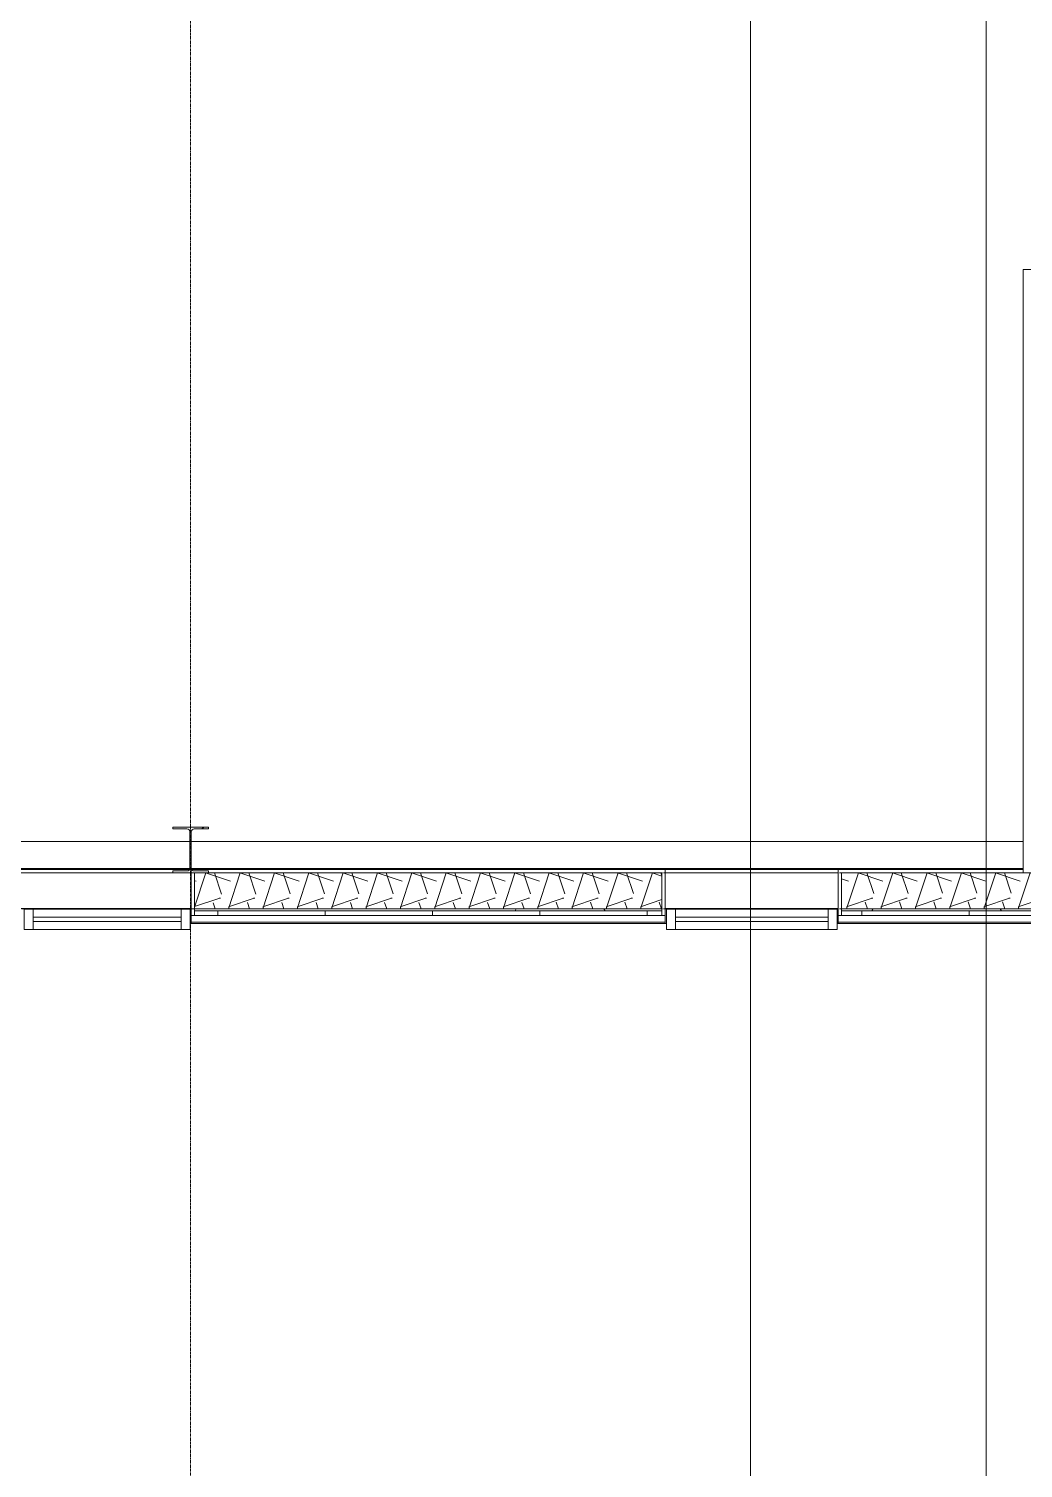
# Model space of a CAD drawing. Header units: inches. Extents: x 21035 to 27089, y -23277 to -20247.
# Drawn here: x 22277.7 to 22500.1, y -22920.4 to -22598.6 of the extents above; entities that cross this region are included whole.
import ezdxf

# ---------------------------------------------------------------- set-up
doc = ezdxf.new("R2010")
doc.units = ezdxf.units.IN
doc.header["$MEASUREMENT"] = 0
doc.linetypes.add('Grid Line 1_2_', pattern=[0.875, 0.5, -0.125, 0.125, -0.125])
for name, color, linetype, lineweight in [('A-GLAZ-CURT', 52, 'Continuous', 13), ('A-GLAZ-CWMG', 51, 'Continuous', 13), ('A-WALL', 113, 'Continuous', 13), ('A-WALL-PATT', 111, 'Continuous', 25), ('G-ANNO-SYMB', 111, 'Continuous', 9), ('I-WALL', 2, 'Continuous', 13), ('S-BEAM', 12, 'Continuous', 13), ('S-COLS', 52, 'Continuous', 13), ('S-GRID', 1, 'Continuous', 9)]:
    doc.layers.add(name, color=color, linetype=linetype, lineweight=lineweight)

# ---------------------------------------------------------------- blocks, each defined once
blk = doc.blocks.new('Girt_C - 8_D-1781282-RCP - First Floor')
at = {"layer": 'S-BEAM', "color": 8, "lineweight": 9}
for p, q in [((22420.08, -22787.3), (22458.77, -22787.3)), ((22458.77, -22795.3), (22420.08, -22795.3))]:
    blk.add_line(p, q, dxfattribs=at)
blk = doc.blocks.new('W-Wide Flange - 1_-5_-1341919-RCP - First Floor')
at = {"layer": 'S-BEAM', "color": 8, "lineweight": 9}
for p, q in [((22079.07, -22780.3), (22313.75, -22780.3)), ((22314.03, -22780.3), (22500.14, -22780.3)), ((22079.07, -22786.3), (22313.69, -22786.3)), ((22314.09, -22786.3), (22500.14, -22786.3))]:
    blk.add_line(p, q, dxfattribs=at)
blk = doc.blocks.new('System Panel - INSULATED LOW-E GLAZING _SEE ELEVATIONS FOR U-FACTOR_ SHGC_ _ LT_-1142335-RCP - First Floor')
at = {"layer": 'A-GLAZ-CURT', "color": 7}
for p, q in [((-16.53125, -1.25), (-16.53125, -0.25)), ((-16.53125, -0.25), (16.53125, -0.25)), ((16.53125, -1.25), (-16.53125, -1.25)), ((16.53125, -0.25), (16.53125, -1.25))]:
    blk.add_line(p, q, dxfattribs=at)
at = {"layer": 'A-GLAZ-CURT', "color": 10, "lineweight": 9}
for p, q in [((-16.53125, -0.25), (-16.53125, -1.25)), ((-16.53125, -0.25), (16.53125, -0.25)), ((16.53125, -1.25), (-16.53125, -1.25)), ((16.53125, -0.25), (16.53125, -1.25))]:
    blk.add_line(p, q, dxfattribs=at)
blk = doc.blocks.new('Rectangular Mullion - Exterior 2_ x 4_5_-1142382-RCP - First Floor')
at = {"layer": 'A-GLAZ-CWMG', "color": 7}
for p, q in [((-2, 3), (0, 3)), ((-2, -1.5), (-2, 3)), ((0, 3), (0, -1.5)), ((0, -1.5), (-2, -1.5))]:
    blk.add_line(p, q, dxfattribs=at)
blk = doc.blocks.new('Rectangular Mullion - Exterior 2_ x 4_5_-1135322-RCP - First Floor')
at = {"layer": 'A-GLAZ-CWMG', "color": 8, "lineweight": 9}
for p, q in [((22311.77, -22795.43), (22278.7, -22795.43)), ((22311.77, -22799.93), (22278.7, -22799.93))]:
    blk.add_line(p, q, dxfattribs=at)
at = {"layer": 'A-GLAZ-CWMG', "color": 10, "lineweight": 9}
for p, q in [((22311.77, -22797.18), (22311.77, -22795.43)), ((22311.77, -22798.18), (22311.77, -22797.18)), ((22311.77, -22799.93), (22311.77, -22798.18))]:
    blk.add_line(p, q, dxfattribs=at)
blk = doc.blocks.new('Rectangular Mullion - Exterior 2_ x 4_5_-827464-RCP - First Floor')
at = {"layer": 'A-GLAZ-CWMG', "color": 7}
for p, q in [((1, 3), (-1, 3)), ((-1, 3), (-1, -1.5)), ((1, -1.5), (1, 3)), ((-1, -1.5), (1, -1.5))]:
    blk.add_line(p, q, dxfattribs=at)
blk = doc.blocks.new('Girt_C - 8_D-1781644-RCP - First Floor')
at = {"layer": 'S-BEAM', "color": 8, "lineweight": 9}
for p, q in [((22064.14, -22787.3), (22069.64, -22787.3)), ((22064.14, -22787.3), (22064.14, -22787.49)), ((22064.14, -22787.49), (22064.14, -22795.12)), ((22070.07, -22787.3), (22077.46, -22787.3)), ((22077.89, -22787.3), (22309.89, -22787.3)), ((22064.14, -22795.12), (22064.14, -22795.3)), ((22071.67, -22795.3), (22064.14, -22795.3)), ((22314.02, -22795.3), (22075.61, -22795.3))]:
    blk.add_line(p, q, dxfattribs=at)
blk = doc.blocks.new('Rectangular Mullion - Exterior 2_ x 4_5_-1142359-RCP - First Floor')
at = {"layer": 'A-GLAZ-CWMG', "color": 7}
for p, q in [((0, 1.5), (-2, 1.5)), ((-2, 1.5), (-2, -3)), ((0, -3), (0, 1.5)), ((-2, -3), (0, -3))]:
    blk.add_line(p, q, dxfattribs=at)
blk = doc.blocks.new('Rectangular Mullion - Exterior 2_ x 4_5_-1142353-RCP - First Floor')
at = {"layer": 'A-GLAZ-CWMG', "color": 7}
for p, q in [((-2, 1.5), (0, 1.5)), ((-2, -3), (-2, 1.5)), ((0, 1.5), (0, -3)), ((0, -3), (-2, -3))]:
    blk.add_line(p, q, dxfattribs=at)
blk = doc.blocks.new('System Panel - INSULATED LOW-E GLAZING _SEE ELEVATIONS FOR U-FACTOR_ SHGC_ _ LT_-827454-RCP - First Floor')
at = {"layer": 'A-GLAZ-CURT', "color": 7}
for p, q in [((-17.09375, 0.25), (-17.09375, 1.25)), ((-17.09375, 1.25), (17.09375, 1.25)), ((17.09375, 0.25), (-17.09375, 0.25)), ((17.09375, 1.25), (17.09375, 0.25))]:
    blk.add_line(p, q, dxfattribs=at)
at = {"layer": 'A-GLAZ-CURT', "color": 10, "lineweight": 9}
for p, q in [((-17.09375, 1.25), (-17.09375, 0.25)), ((-17.09375, 1.25), (17.09375, 1.25)), ((17.09375, 0.25), (-17.09375, 0.25)), ((17.09375, 1.25), (17.09375, 0.25))]:
    blk.add_line(p, q, dxfattribs=at)
blk = doc.blocks.new('Rectangular Mullion - Exterior 2_ x 4_5_-1140453-RCP - First Floor')
at = {"layer": 'A-GLAZ-CWMG', "color": 8, "lineweight": 9}
for p, q in [((25799.83, -22795.43), (25834.02, -22795.43)), ((25799.83, -22799.93), (25834.02, -22799.93))]:
    blk.add_line(p, q, dxfattribs=at)

msp = doc.modelspace()

# ---------------------------------------------------------------- hatches: boundary and pattern name
at = {"layer": 'A-WALL-PATT', "lineweight": 9}
h = msp.add_hatch(dxfattribs=at)
h.set_pattern_fill('FP_11', color=8, style=0, pattern_type=2)
h.set_pattern_definition([(161.57, (0.96, 0.96), (-7.6802237, -0.0009796), [0, -54.643, 6.067, 0]), (18.43, (-0.96, 0.96), (-7.6802237, 0.0009796), [0, -54.643, 6.067, 0]), (108.43, (0.96, 0.96), (3.8382953, -19.20136532), [18.211, -42.499]), (71.57, (-0.96, 0.96), (3.8382953, 19.20136532), [18.211, -42.499])])
h.paths.add_polyline_path([(22415.951, -22795.30281), (22419.32773, -22795.30281), (22419.32773, -22787.30281), (22314.76523, -22787.30281), (22314.76523, -22795.30281), (22398.40463, -22795.30281)], flags=0)
h.paths.add_polyline_path([(22801.97125, -22795.30281), (22809.95273, -22795.30281), (22809.95273, -22787.30281), (22459.51523, -22787.30281), (22459.51523, -22795.30281), (22784.42488, -22795.30281)], flags=0)
h = msp.add_hatch(dxfattribs=at)
h.set_pattern_fill('FP_13', color=8, style=0, pattern_type=2)
h.set_pattern_definition([(0, (0, 0), (30.72, 7.68), [2.534, -20.506, 2.534, -20.506, -122.88]), (0, (0, 0), (30.72, 7.68), [-46.08, 2.534, -43.546, 2.534, -20.506, -53.76]), (0, (0, 0), (30.72, 7.68), [-115.2, 2.534, -12.826, 2.534, -35.866]), (120, (11.52, 3.84), (-22.0110751, 22.7643004), [2.534, -20.506, 2.534, -20.506, -122.88]), (120, (11.52, 3.84), (-22.0110751, 22.7643004), [-46.08, 2.534, -43.546, 2.534, -20.506, -53.76]), (120, (11.52, 3.84), (-22.0110751, 22.7643004), [-115.2, 2.534, -12.826, 2.534, -35.866]), (240, (15.36, 19.2), (-8.7089249, -30.4443004), [2.534, -20.506, 2.534, -20.506, -122.88]), (240, (15.36, 19.2), (-8.7089249, -30.4443004), [-46.08, 2.534, -43.546, 2.534, -20.506, -53.76]), (240, (15.36, 19.2), (-8.7089249, -30.4443004), [-115.2, 2.534, -12.826, 2.534, -35.866])])
h.paths.add_polyline_path([(22809.95273, -22795.80281), (22809.95273, -22795.30281), (22459.51523, -22795.30281), (22459.51523, -22795.80281), (22801.97125, -22795.80281)], flags=0)
h.paths.add_polyline_path([(22314.76523, -22795.80281), (22419.32773, -22795.80281), (22419.32773, -22795.30281), (22314.76523, -22795.30281)], flags=0)
h = msp.add_hatch(dxfattribs=at)
h.set_pattern_fill('FP_14', color=8, style=0, pattern_type=2)
h.set_pattern_definition([(0, (0, 0), (0, 24), []), (90, (0, 0), (-24, 1e-15), [])])
h.paths.add_polyline_path([(22314.76523, -22796.80281), (22419.32773, -22796.80281), (22419.32773, -22795.80281), (22314.76523, -22795.80281)], flags=0)
h.paths.add_polyline_path([(22468.59013, -22796.80281), (22809.95273, -22796.80281), (22809.95273, -22795.80281), (22459.51523, -22795.80281), (22459.51523, -22796.80281)], flags=0)
at = {"layer": 'S-COLS', "lineweight": 9}
h = msp.add_hatch(dxfattribs=at)
h.set_pattern_fill('FP_8', color=8, style=0, pattern_type=2)
h.set_pattern_definition([(45, (0, 0), (-19.00703, 19.00703), []), (45, (0, 28.8), (-19.00703, 19.00703), [])])
h.paths.add_polyline_path([(22309.89023, -22787.30281), (22317.89023, -22787.30281), (22317.89023, -22786.86922), (22314.72616, -22786.86922), (22314.23726, -22786.66671), (22314.03476, -22786.17781), (22314.03476, -22778.17781), (22314.23726, -22777.68891), (22314.72616, -22777.4864), (22317.89023, -22777.4864), (22317.89023, -22777.05281), (22309.89023, -22777.05281), (22309.89023, -22777.4864), (22313.05429, -22777.4864), (22313.54319, -22777.68891), (22313.74569, -22778.17781), (22313.74569, -22786.17781), (22313.54319, -22786.66671), (22313.05429, -22786.86922), (22309.89023, -22786.86922)], flags=0)

# ---------------------------------------------------------------- linework, layer by layer
at = {"layer": 'A-WALL', "color": 8, "lineweight": 9}
for p, q in [((22313.59036, -22786.55281), (22091.80948, -22786.55281)), ((22458.76523, -22786.55281), (22420.07773, -22786.55281)), ((22313.76523, -22798.61531), (22314.01523, -22798.61531)), ((22420.07773, -22798.61531), (22420.32773, -22798.61531)), ((22458.51523, -22798.61531), (22458.76523, -22798.61531))]:
    msp.add_line(p, q, dxfattribs=at)
at = {"layer": 'A-WALL', "color": 7}
for p, q in [((22314.01523, -22798.61531), (22314.01523, -22786.55281)), ((22314.01523, -22786.55281), (22420.07773, -22786.55281)), ((22314.76523, -22796.80281), (22314.76523, -22787.30281)), ((22314.76523, -22787.30281), (22419.32773, -22787.30281)), ((22419.32773, -22787.30281), (22419.32773, -22796.80281)), ((22420.07773, -22786.55281), (22420.07773, -22798.61531)), ((22458.76523, -22798.61531), (22458.76523, -22786.55281)), ((22458.76523, -22786.55281), (22500.14023, -22786.55281)), ((22459.51523, -22796.80281), (22459.51523, -22787.30281)), ((22459.51523, -22787.30281), (22809.95273, -22787.30281)), ((22500.14023, -22787.30281), (22500.14023, -22786.55281)), ((22314.01523, -22796.80281), (22420.07773, -22796.80281)), ((22314.76523, -22795.30281), (22419.32773, -22795.30281)), ((22314.76523, -22795.80281), (22419.32773, -22795.80281)), ((22458.76523, -22796.80281), (22810.70273, -22796.80281)), ((22459.51523, -22795.30281), (22809.95273, -22795.30281)), ((22459.51523, -22795.80281), (22809.95273, -22795.80281)), ((22314.01523, -22798.30281), (22420.07773, -22798.30281)), ((22420.07773, -22798.61531), (22314.01523, -22798.61531)), ((22458.76523, -22798.30281), (22810.70273, -22798.30281)), ((22810.70273, -22798.61531), (22458.76523, -22798.61531))]:
    msp.add_line(p, q, dxfattribs=at)
at = {"layer": 'G-ANNO-SYMB'}
for p, q in [((22439.17362, -20363.10083), (22439.17362, -23024.73142)), ((22491.854, -20364.36945), (22491.854, -23160.91859))]:
    msp.add_line(p, q, dxfattribs=at)
at = {"layer": 'I-WALL', "color": 7}
for p, q in [((22500.14023, -22652.36531), (22759.95273, -22652.36531)), ((22500.14023, -22786.55281), (22500.14023, -22652.36531))]:
    msp.add_line(p, q, dxfattribs=at)
at = {"layer": 'S-COLS', "color": 7}
for p, q in [((22309.89023, -22777.4864), (22309.89023, -22777.05281)), ((22309.89023, -22777.05281), (22317.89023, -22777.05281)), ((22313.05429, -22777.4864), (22309.89023, -22777.4864)), ((22313.74569, -22786.17781), (22313.74569, -22778.17781)), ((22314.03476, -22778.17781), (22314.03476, -22786.17781)), ((22317.89023, -22777.4864), (22314.72616, -22777.4864)), ((22317.89023, -22777.05281), (22317.89023, -22777.4864)), ((22309.89023, -22786.86922), (22313.05429, -22786.86922)), ((22309.89023, -22787.30281), (22309.89023, -22786.86922)), ((22317.89023, -22787.30281), (22309.89023, -22787.30281)), ((22314.72616, -22786.86922), (22317.89023, -22786.86922)), ((22317.89023, -22786.86922), (22317.89023, -22787.30281))]:
    msp.add_line(p, q, dxfattribs=at)
for centre, start, end in [((22313.05429, -22778.17781), 0, 90), ((22314.72616, -22778.17781), 90, 180), ((22313.05429, -22786.17781), 270, 0), ((22314.72616, -22786.17781), 180, 270)]:
    msp.add_arc(centre, 0.69141, start, end, dxfattribs=at)
at = {"layer": 'S-GRID', "linetype": 'Grid Line 1_2_'}
for p, q in [((22313.89023, -23227.3711), (22313.89023, -20361.60083)), ((26557.32365, -22787.30281), (21678.63847, -22787.30281)), ((26557.32365, -22787.30281), (21678.63847, -22787.30281)), ((26557.32365, -22795.30281), (21678.63847, -22795.30281)), ((26557.32365, -22795.30281), (21678.63847, -22795.30281))]:
    msp.add_line(p, q, dxfattribs=at)

# ---------------------------------------------------------------- block references
at = {"layer": 'A-GLAZ-CURT', "color": 10, "lineweight": 9, "rotation": 180}
msp.add_blockref('System Panel - INSULATED LOW-E GLAZING _SEE ELEVATIONS FOR U-FACTOR_ SHGC_ _ LT_-1142335-RCP - First Floor', (22295.23398, -22798.42781), dxfattribs=at)
at = {"layer": 'A-GLAZ-CURT', "color": 10, "lineweight": 9}
msp.add_blockref('System Panel - INSULATED LOW-E GLAZING _SEE ELEVATIONS FOR U-FACTOR_ SHGC_ _ LT_-827454-RCP - First Floor', (22439.42148, -22798.42781), dxfattribs=at)
at = {"layer": 'A-GLAZ-CWMG', "color": 8, "lineweight": 9, "extrusion": (0, 0, -1)}
msp.add_blockref('Rectangular Mullion - Exterior 2_ x 4_5_-827464-RCP - First Floor', (-22277.70273, -22798.42781), dxfattribs=at)
at = {"layer": 'A-GLAZ-CWMG', "color": 8, "lineweight": 9}
for name, p in [('Rectangular Mullion - Exterior 2_ x 4_5_-1135322-RCP - First Floor', (0, 0)), ('Rectangular Mullion - Exterior 2_ x 4_5_-1142382-RCP - First Floor', (22313.76523, -22798.42781)), ('Rectangular Mullion - Exterior 2_ x 4_5_-1140453-RCP - First Floor', (-3377.5, 0))]:
    msp.add_blockref(name, p, dxfattribs=at)
at = {"layer": 'A-GLAZ-CWMG', "color": 8, "lineweight": 9, "rotation": 180}
msp.add_blockref('Rectangular Mullion - Exterior 2_ x 4_5_-1142353-RCP - First Floor', (22420.32773, -22798.42781), dxfattribs=at)
at = {"layer": 'A-GLAZ-CWMG', "color": 8, "lineweight": 9, "extrusion": (0, 0, -1), "rotation": 180}
msp.add_blockref('Rectangular Mullion - Exterior 2_ x 4_5_-1142359-RCP - First Floor', (-22458.51523, -22798.42781), dxfattribs=at)
at = {"layer": 'S-BEAM', "color": 8, "lineweight": 9}
for name in ['W-Wide Flange - 1_-5_-1341919-RCP - First Floor', 'Girt_C - 8_D-1781644-RCP - First Floor', 'Girt_C - 8_D-1781282-RCP - First Floor']:
    msp.add_blockref(name, (0, 0), dxfattribs=at)

doc.saveas('drawing.dxf')
